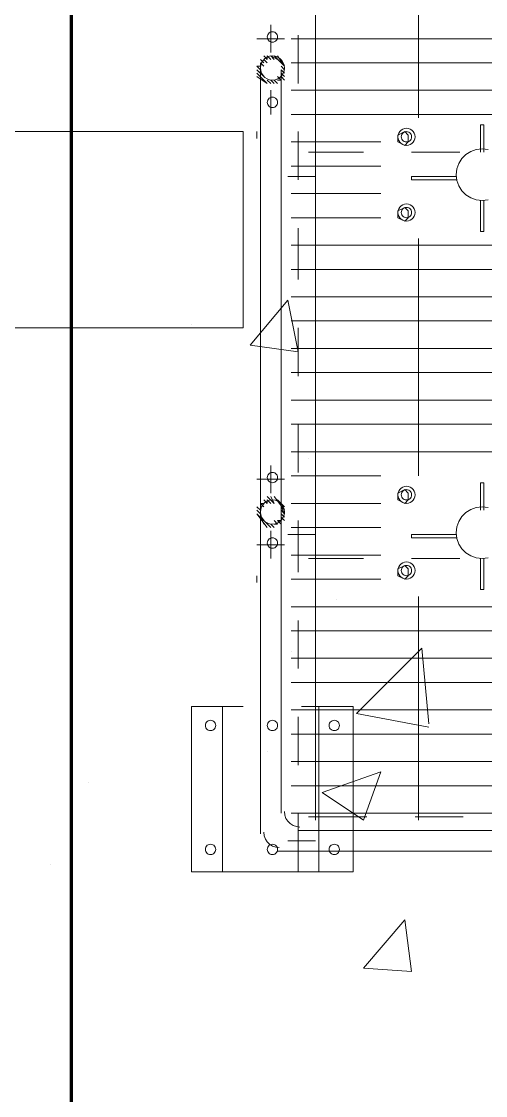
# Paper-space layout '01 Roof Support Layout' of a CAD drawing. Header units: millimetres. Extents: x 5 to 415, y 5 to 292.
# Drawn here: x 135.58 to 143.95, y 68.8 to 88.14 of the extents above; entities that cross this region are included whole.
import ezdxf

# ---------------------------------------------------------------- set-up
doc = ezdxf.new("R2010")
doc.units = ezdxf.units.MM
for name, color, linetype in [('EXISTING', 7, 'Continuous'), ('LOAD_BEARING_WALLS', 7, 'Continuous'), ('PROPOSED', 7, 'Continuous')]:
    doc.layers.add(name, color=color, linetype=linetype)

# ---------------------------------------------------------------- blocks, each defined once
blk = doc.blocks.new('SHEET_01')
at = {"layer": 'EXISTING', "color": 254, "linetype": 'Continuous', "lineweight": 13}
for p, q in [((140.072, 88.078), (140.072, 87.582)), ((139.824, 87.83), (140.32, 87.83)), ((140.072, 86.466), (140.072, 86.9)), ((139.7, 82.312), (140.382, 83.118)), ((140.568, 82.188), (140.382, 83.118)), ((138.646, 82.684), (138.646, 82.684)), ((139.7, 82.312), (140.568, 82.188)), ((140.072, 80.142), (140.072, 79.646)), ((140.754, 80.266), (140.754, 80.266)), ((139.824, 79.894), (140.32, 79.894)), ((140.196, 79.956), (140.196, 79.956)), ((140.072, 78.468), (140.072, 78.964)), ((139.824, 78.716), (140.32, 78.716)), ((141.25, 77.724), (141.25, 77.724)), ((141.622, 75.678), (142.8, 76.856)), ((142.924, 75.492), (142.8, 76.856)), ((140.444, 76.794), (140.444, 76.794)), ((141.622, 75.678), (142.924, 75.43)), ((140.01, 74.996), (140.01, 74.996)), ((140.568, 74.872), (140.568, 74.872)), ((141.002, 74.252), (142.056, 74.624)), ((141.746, 73.756), (142.056, 74.624)), ((136.786, 74.438), (136.786, 74.438)), ((141.002, 74.252), (141.746, 73.756)), ((136.104, 72.95), (136.104, 72.95)), ((141.746, 71.09), (142.49, 71.958)), ((142.614, 71.028), (142.49, 71.958)), ((141.746, 71.09), (142.614, 71.028))]:
    blk.add_line(p, q, dxfattribs=at)
at = {"layer": 'LOAD_BEARING_WALLS', "color": 7, "linetype": 'Continuous', "lineweight": 70}
blk.add_line((136.476, 245), (136.476, 61.542), dxfattribs=at)
at = {"layer": 'PROPOSED', "color": 250, "linetype": 'Continuous', "lineweight": 13}
for p, q in [((140.878, 73.756), (140.878, 111.762)), ((142.738, 86.404), (142.738, 111.762)), ((140.012, 87.882), (140.01, 87.861)), ((140.01, 87.861), (140.012, 87.84)), ((140.019, 87.902), (140.012, 87.882)), ((140.012, 87.84), (140.019, 87.82)), ((140.03, 87.919), (140.019, 87.902)), ((140.045, 87.934), (140.03, 87.919)), ((140.062, 87.945), (140.045, 87.934)), ((140.082, 87.952), (140.062, 87.945)), ((140.103, 87.954), (140.082, 87.952)), ((140.124, 87.952), (140.103, 87.954)), ((140.144, 87.945), (140.124, 87.952)), ((140.161, 87.934), (140.144, 87.945)), ((140.176, 87.919), (140.161, 87.934)), ((140.187, 87.902), (140.176, 87.919)), ((140.194, 87.882), (140.187, 87.902)), ((140.187, 87.82), (140.194, 87.84)), ((140.196, 87.861), (140.194, 87.882)), ((140.194, 87.84), (140.196, 87.861)), ((140.444, 87.83), (152.162, 87.83)), ((140.568, 87.892), (140.568, 87.024)), ((140.019, 87.82), (140.03, 87.803)), ((140.03, 87.803), (140.045, 87.788)), ((140.045, 87.788), (140.062, 87.777)), ((140.062, 87.777), (140.082, 87.77)), ((140.082, 87.77), (140.103, 87.768)), ((140.103, 87.768), (140.124, 87.77)), ((140.124, 87.77), (140.144, 87.777)), ((140.144, 87.777), (140.161, 87.788)), ((140.161, 87.788), (140.176, 87.803)), ((140.176, 87.803), (140.187, 87.82)), ((139.948, 87.396), (139.886, 87.458)), ((139.934, 87.439), (139.908, 87.398)), ((139.967, 87.472), (139.934, 87.439)), ((140.01, 87.458), (139.948, 87.52)), ((140.01, 87.396), (139.948, 87.458)), ((140.008, 87.498), (139.967, 87.472)), ((140.053, 87.514), (140.008, 87.498)), ((140.01, 87.458), (140.01, 87.52)), ((140.072, 87.458), (140.01, 87.52)), ((140.103, 87.52), (140.053, 87.514)), ((140.134, 87.458), (140.072, 87.52)), ((140.196, 87.458), (140.072, 87.52)), ((140.153, 87.514), (140.103, 87.52)), ((140.134, 87.52), (140.32, 87.334)), ((140.198, 87.498), (140.153, 87.514)), ((140.32, 87.334), (140.196, 87.52)), ((140.239, 87.472), (140.198, 87.498)), ((140.272, 87.439), (140.239, 87.472)), ((140.298, 87.398), (140.272, 87.439)), ((139.886, 87.272), (139.824, 87.334)), ((139.886, 87.334), (139.824, 87.334)), ((139.948, 87.148), (139.824, 87.272)), ((139.886, 87.21), (139.824, 87.272)), ((139.886, 87.334), (139.886, 87.396)), ((139.948, 87.334), (139.886, 87.396)), ((139.892, 87.353), (139.886, 87.303)), ((139.886, 87.303), (139.892, 87.253)), ((139.886, 79.274), (139.886, 87.272)), ((139.908, 87.398), (139.892, 87.353)), ((139.892, 87.253), (139.908, 87.208)), ((140.32, 87.272), (140.258, 87.334)), ((140.32, 87.21), (140.258, 87.272)), ((140.258, 79.274), (140.258, 87.272)), ((140.314, 87.353), (140.298, 87.398)), ((140.298, 87.208), (140.314, 87.253)), ((140.32, 87.303), (140.314, 87.353)), ((140.314, 87.253), (140.32, 87.303)), ((140.444, 87.396), (152.162, 87.396)), ((140.01, 87.024), (139.824, 87.21)), ((139.824, 87.148), (140.01, 87.024)), ((139.908, 87.208), (139.934, 87.167)), ((139.934, 87.167), (139.967, 87.134)), ((139.967, 87.134), (140.008, 87.108)), ((140.008, 87.108), (140.053, 87.092)), ((140.072, 87.024), (140.01, 87.086)), ((140.053, 87.092), (140.103, 87.086)), ((140.134, 87.024), (140.072, 87.086)), ((140.103, 87.086), (140.153, 87.092)), ((140.196, 87.024), (140.134, 87.086)), ((140.153, 87.092), (140.198, 87.108)), ((140.258, 87.086), (140.196, 87.148)), ((140.258, 87.086), (140.196, 87.086)), ((140.198, 87.108), (140.239, 87.134)), ((140.239, 87.134), (140.272, 87.167)), ((140.32, 87.148), (140.258, 87.21)), ((140.258, 87.086), (140.258, 87.148)), ((140.32, 87.086), (140.258, 87.148)), ((140.272, 87.167), (140.298, 87.208)), ((140.444, 86.9), (152.162, 86.9)), ((140.012, 86.704), (140.01, 86.683)), ((140.01, 86.683), (140.012, 86.662)), ((140.019, 86.724), (140.012, 86.704)), ((140.012, 86.662), (140.019, 86.642)), ((140.03, 86.741), (140.019, 86.724)), ((140.045, 86.756), (140.03, 86.741)), ((140.062, 86.767), (140.045, 86.756)), ((140.082, 86.774), (140.062, 86.767)), ((140.103, 86.776), (140.082, 86.774)), ((140.124, 86.774), (140.103, 86.776)), ((140.144, 86.767), (140.124, 86.774)), ((140.161, 86.756), (140.144, 86.767)), ((140.176, 86.741), (140.161, 86.756)), ((140.187, 86.724), (140.176, 86.741)), ((140.194, 86.704), (140.187, 86.724)), ((140.187, 86.642), (140.194, 86.662)), ((140.196, 86.683), (140.194, 86.704)), ((140.194, 86.662), (140.196, 86.683)), ((140.019, 86.642), (140.03, 86.625)), ((140.03, 86.625), (140.045, 86.61)), ((140.045, 86.61), (140.062, 86.599)), ((140.062, 86.599), (140.082, 86.592)), ((140.082, 86.592), (140.103, 86.59)), ((140.103, 86.59), (140.124, 86.592)), ((140.124, 86.592), (140.144, 86.599)), ((140.144, 86.599), (140.161, 86.61)), ((140.161, 86.61), (140.176, 86.625)), ((140.176, 86.625), (140.187, 86.642)), ((140.444, 86.466), (152.162, 86.466)), ((143.854, 85.784), (143.854, 86.28)), ((143.854, 86.28), (143.916, 86.28)), ((143.916, 85.784), (143.916, 86.28)), ((86.814, 86.156), (139.576, 86.156)), ((139.576, 86.156), (139.576, 82.622)), ((139.824, 86.032), (139.824, 86.156)), ((139.824, 86.156), (139.824, 86.156)), ((140.568, 86.156), (140.568, 85.288)), ((142.366, 86.094), (142.49, 86.156)), ((142.37, 86.099), (142.366, 86.063)), ((142.366, 85.97), (142.366, 86.094)), ((142.382, 86.131), (142.37, 86.099)), ((142.4, 86.16), (142.382, 86.131)), ((142.424, 86.184), (142.4, 86.16)), ((142.453, 86.202), (142.424, 86.184)), ((142.43, 86.084), (142.428, 86.063)), ((142.437, 86.104), (142.43, 86.084)), ((142.448, 86.121), (142.437, 86.104)), ((142.463, 86.136), (142.448, 86.121)), ((142.485, 86.214), (142.453, 86.202)), ((142.48, 86.147), (142.463, 86.136)), ((142.5, 86.154), (142.48, 86.147)), ((142.521, 86.218), (142.485, 86.214)), ((142.49, 86.156), (142.552, 86.094)), ((142.521, 86.156), (142.5, 86.154)), ((142.557, 86.214), (142.521, 86.218)), ((142.542, 86.154), (142.521, 86.156)), ((142.562, 86.147), (142.542, 86.154)), ((142.552, 86.094), (142.552, 85.97)), ((142.589, 86.202), (142.557, 86.214)), ((142.579, 86.136), (142.562, 86.147)), ((142.594, 86.121), (142.579, 86.136)), ((142.618, 86.184), (142.589, 86.202)), ((142.605, 86.104), (142.594, 86.121)), ((142.612, 86.084), (142.605, 86.104)), ((142.614, 86.063), (142.612, 86.084)), ((142.642, 86.16), (142.618, 86.184)), ((142.66, 86.131), (142.642, 86.16)), ((142.672, 86.099), (142.66, 86.131)), ((142.676, 86.063), (142.672, 86.099)), ((139.824, 86.032), (139.824, 86.032)), ((140.444, 85.97), (142.056, 85.97)), ((142.366, 86.063), (142.37, 86.027)), ((142.49, 85.908), (142.366, 85.97)), ((142.37, 86.027), (142.382, 85.995)), ((142.382, 85.995), (142.4, 85.966)), ((142.4, 85.966), (142.424, 85.942)), ((142.424, 85.942), (142.453, 85.924)), ((142.428, 86.063), (142.43, 86.042)), ((142.43, 86.042), (142.437, 86.022)), ((142.437, 86.022), (142.448, 86.005)), ((142.448, 86.005), (142.463, 85.99)), ((142.453, 85.924), (142.485, 85.912)), ((142.463, 85.99), (142.48, 85.979)), ((142.48, 85.979), (142.5, 85.972)), ((142.485, 85.912), (142.521, 85.908)), ((142.552, 85.97), (142.49, 85.908)), ((142.5, 85.972), (142.521, 85.97)), ((142.521, 85.97), (142.542, 85.972)), ((142.521, 85.908), (142.557, 85.912)), ((142.542, 85.972), (142.562, 85.979)), ((142.557, 85.912), (142.589, 85.924)), ((142.562, 85.979), (142.579, 85.99)), ((142.579, 85.99), (142.594, 86.005)), ((142.589, 85.924), (142.618, 85.942)), ((142.594, 86.005), (142.605, 86.022)), ((142.605, 86.022), (142.612, 86.042)), ((142.612, 86.042), (142.614, 86.063)), ((142.618, 85.942), (142.642, 85.966)), ((142.642, 85.966), (142.66, 85.995)), ((142.66, 85.995), (142.672, 86.027)), ((142.672, 86.027), (142.676, 86.063)), ((141.746, 85.784), (140.754, 85.784)), ((143.482, 85.784), (142.614, 85.784)), ((143.594, 85.744), (143.522, 85.672)), ((143.681, 85.799), (143.594, 85.744)), ((143.778, 85.834), (143.681, 85.799)), ((143.885, 85.846), (143.778, 85.834)), ((143.992, 85.834), (143.885, 85.846)), ((140.444, 85.536), (142.056, 85.536)), ((143.467, 85.585), (143.432, 85.488)), ((143.522, 85.672), (143.467, 85.585)), ((140.878, 85.35), (140.382, 85.35)), ((143.42, 85.35), (142.614, 85.35)), ((142.614, 85.35), (142.614, 85.288)), ((142.614, 85.288), (142.614, 85.35)), ((143.432, 85.488), (143.42, 85.381)), ((143.42, 85.381), (143.432, 85.274)), ((143.42, 85.288), (142.614, 85.288)), ((143.432, 85.274), (143.467, 85.177)), ((143.467, 85.177), (143.522, 85.09)), ((140.444, 85.04), (142.056, 85.04)), ((143.522, 85.09), (143.594, 85.018)), ((143.594, 85.018), (143.681, 84.963)), ((143.681, 84.963), (143.778, 84.928)), ((143.778, 84.928), (143.885, 84.916)), ((143.885, 84.916), (143.992, 84.928)), ((142.49, 84.792), (142.366, 84.73)), ((142.37, 84.735), (142.366, 84.699)), ((142.366, 84.73), (142.366, 84.606)), ((142.382, 84.767), (142.37, 84.735)), ((142.4, 84.796), (142.382, 84.767)), ((142.424, 84.82), (142.4, 84.796)), ((142.453, 84.838), (142.424, 84.82)), ((142.437, 84.74), (142.43, 84.72)), ((142.448, 84.757), (142.437, 84.74)), ((142.463, 84.772), (142.448, 84.757)), ((142.485, 84.85), (142.453, 84.838)), ((142.48, 84.783), (142.463, 84.772)), ((142.5, 84.79), (142.48, 84.783)), ((142.521, 84.854), (142.485, 84.85)), ((142.552, 84.73), (142.49, 84.792)), ((142.521, 84.792), (142.5, 84.79)), ((142.557, 84.85), (142.521, 84.854)), ((142.542, 84.79), (142.521, 84.792)), ((142.562, 84.783), (142.542, 84.79)), ((142.552, 84.606), (142.552, 84.73)), ((142.589, 84.838), (142.557, 84.85)), ((142.579, 84.772), (142.562, 84.783)), ((142.594, 84.757), (142.579, 84.772)), ((142.618, 84.82), (142.589, 84.838)), ((142.605, 84.74), (142.594, 84.757)), ((142.612, 84.72), (142.605, 84.74)), ((142.642, 84.796), (142.618, 84.82)), ((142.66, 84.767), (142.642, 84.796)), ((142.672, 84.735), (142.66, 84.767)), ((142.676, 84.699), (142.672, 84.735)), ((143.854, 84.916), (143.854, 84.358)), ((143.916, 84.916), (143.916, 84.358)), ((140.444, 84.606), (142.056, 84.606)), ((142.366, 84.699), (142.37, 84.663)), ((142.366, 84.606), (142.49, 84.544)), ((142.37, 84.663), (142.382, 84.631)), ((142.382, 84.631), (142.4, 84.602)), ((142.4, 84.602), (142.424, 84.578)), ((142.424, 84.578), (142.453, 84.56)), ((142.43, 84.72), (142.428, 84.699)), ((142.428, 84.699), (142.43, 84.678)), ((142.43, 84.678), (142.437, 84.658)), ((142.437, 84.658), (142.448, 84.641)), ((142.448, 84.641), (142.463, 84.626)), ((142.453, 84.56), (142.485, 84.548)), ((142.463, 84.626), (142.48, 84.615)), ((142.48, 84.615), (142.5, 84.608)), ((142.485, 84.548), (142.521, 84.544)), ((142.49, 84.544), (142.552, 84.606)), ((142.5, 84.608), (142.521, 84.606)), ((142.521, 84.606), (142.542, 84.608)), ((142.521, 84.544), (142.557, 84.548)), ((142.542, 84.608), (142.562, 84.615)), ((142.557, 84.548), (142.589, 84.56)), ((142.562, 84.615), (142.579, 84.626)), ((142.579, 84.626), (142.594, 84.641)), ((142.589, 84.56), (142.618, 84.578)), ((142.594, 84.641), (142.605, 84.658)), ((142.605, 84.658), (142.612, 84.678)), ((142.614, 84.699), (142.612, 84.72)), ((142.612, 84.678), (142.614, 84.699)), ((142.618, 84.578), (142.642, 84.602)), ((142.642, 84.602), (142.66, 84.631)), ((142.66, 84.631), (142.672, 84.663)), ((142.672, 84.663), (142.676, 84.699)), ((140.568, 84.42), (140.568, 83.49)), ((143.854, 84.358), (143.916, 84.358)), ((142.738, 79.956), (142.738, 84.234)), ((140.444, 84.11), (152.162, 84.11)), ((140.444, 83.676), (152.162, 83.676)), ((140.444, 83.18), (152.162, 83.18)), ((139.576, 82.622), (90.348, 82.622)), ((140.444, 82.746), (152.162, 82.746)), ((140.568, 82.622), (140.568, 81.754)), ((140.444, 82.25), (152.162, 82.25)), ((140.444, 81.816), (152.162, 81.816)), ((140.444, 81.32), (152.162, 81.32)), ((140.444, 80.886), (152.162, 80.886)), ((140.568, 80.886), (140.568, 80.018)), ((140.444, 80.39), (152.162, 80.39)), ((140.012, 79.946), (140.01, 79.925)), ((140.01, 79.925), (140.012, 79.904)), ((140.019, 79.966), (140.012, 79.946)), ((140.012, 79.904), (140.019, 79.884)), ((140.03, 79.983), (140.019, 79.966)), ((140.045, 79.998), (140.03, 79.983)), ((140.062, 80.009), (140.045, 79.998)), ((140.082, 80.016), (140.062, 80.009)), ((140.103, 80.018), (140.082, 80.016)), ((140.124, 80.016), (140.103, 80.018)), ((140.144, 80.009), (140.124, 80.016)), ((140.161, 79.998), (140.144, 80.009)), ((140.176, 79.983), (140.161, 79.998)), ((140.187, 79.966), (140.176, 79.983)), ((140.194, 79.946), (140.187, 79.966)), ((140.187, 79.884), (140.194, 79.904)), ((140.196, 79.925), (140.194, 79.946)), ((140.194, 79.904), (140.196, 79.925)), ((140.444, 79.956), (142.056, 79.956)), ((140.019, 79.884), (140.03, 79.867)), ((140.03, 79.867), (140.045, 79.852)), ((140.045, 79.852), (140.062, 79.841)), ((140.062, 79.841), (140.082, 79.834)), ((140.082, 79.834), (140.103, 79.832)), ((140.103, 79.832), (140.124, 79.834)), ((140.124, 79.834), (140.144, 79.841)), ((140.144, 79.841), (140.161, 79.852)), ((140.161, 79.852), (140.176, 79.867)), ((140.176, 79.867), (140.187, 79.884)), ((142.366, 79.646), (142.49, 79.708)), ((142.4, 79.712), (142.382, 79.683)), ((142.424, 79.736), (142.4, 79.712)), ((142.453, 79.754), (142.424, 79.736)), ((142.485, 79.766), (142.453, 79.754)), ((142.48, 79.699), (142.463, 79.688)), ((142.5, 79.706), (142.48, 79.699)), ((142.521, 79.77), (142.485, 79.766)), ((142.49, 79.708), (142.552, 79.646)), ((142.521, 79.708), (142.5, 79.706)), ((142.557, 79.766), (142.521, 79.77)), ((142.542, 79.706), (142.521, 79.708)), ((142.562, 79.699), (142.542, 79.706)), ((142.589, 79.754), (142.557, 79.766)), ((142.579, 79.688), (142.562, 79.699)), ((142.618, 79.736), (142.589, 79.754)), ((142.642, 79.712), (142.618, 79.736)), ((142.66, 79.683), (142.642, 79.712)), ((143.854, 79.336), (143.854, 79.832)), ((143.854, 79.832), (143.916, 79.832)), ((143.916, 79.336), (143.916, 79.832)), ((140.01, 79.46), (139.948, 79.522)), ((140.053, 79.516), (140.008, 79.5)), ((140.134, 79.46), (140.01, 79.584)), ((140.01, 79.46), (140.01, 79.522)), ((140.072, 79.46), (140.01, 79.522)), ((140.103, 79.522), (140.053, 79.516)), ((140.134, 79.46), (140.072, 79.584)), ((140.153, 79.516), (140.103, 79.522)), ((140.32, 79.336), (140.134, 79.584)), ((140.198, 79.5), (140.153, 79.516)), ((140.32, 79.398), (140.196, 79.522)), ((142.37, 79.651), (142.366, 79.615)), ((142.366, 79.522), (142.366, 79.646)), ((142.366, 79.615), (142.37, 79.579)), ((142.49, 79.46), (142.366, 79.522)), ((142.382, 79.683), (142.37, 79.651)), ((142.37, 79.579), (142.382, 79.547)), ((142.382, 79.547), (142.4, 79.518)), ((142.4, 79.518), (142.424, 79.494)), ((142.43, 79.636), (142.428, 79.615)), ((142.428, 79.615), (142.43, 79.594)), ((142.437, 79.656), (142.43, 79.636)), ((142.43, 79.594), (142.437, 79.574)), ((142.448, 79.673), (142.437, 79.656)), ((142.437, 79.574), (142.448, 79.557)), ((142.463, 79.688), (142.448, 79.673)), ((142.448, 79.557), (142.463, 79.542)), ((142.463, 79.542), (142.48, 79.531)), ((142.48, 79.531), (142.5, 79.524)), ((142.552, 79.522), (142.49, 79.46)), ((142.5, 79.524), (142.521, 79.522)), ((142.521, 79.522), (142.542, 79.524)), ((142.542, 79.524), (142.562, 79.531)), ((142.552, 79.646), (142.552, 79.522)), ((142.562, 79.531), (142.579, 79.542)), ((142.594, 79.673), (142.579, 79.688)), ((142.579, 79.542), (142.594, 79.557)), ((142.605, 79.656), (142.594, 79.673)), ((142.594, 79.557), (142.605, 79.574)), ((142.612, 79.636), (142.605, 79.656)), ((142.605, 79.574), (142.612, 79.594)), ((142.614, 79.615), (142.612, 79.636)), ((142.612, 79.594), (142.614, 79.615)), ((142.618, 79.494), (142.642, 79.518)), ((142.642, 79.518), (142.66, 79.547)), ((142.672, 79.651), (142.66, 79.683)), ((142.66, 79.547), (142.672, 79.579)), ((142.676, 79.615), (142.672, 79.651)), ((142.672, 79.579), (142.676, 79.615)), ((139.886, 79.336), (139.824, 79.398)), ((139.886, 79.274), (139.824, 79.336)), ((139.948, 79.398), (139.886, 79.46)), ((139.948, 79.46), (139.886, 79.46)), ((139.886, 79.398), (139.886, 79.398)), ((139.892, 79.355), (139.886, 79.305)), ((139.908, 79.4), (139.892, 79.355)), ((139.934, 79.441), (139.908, 79.4)), ((139.967, 79.474), (139.934, 79.441)), ((140.008, 79.5), (139.967, 79.474)), ((140.239, 79.474), (140.198, 79.5)), ((140.272, 79.441), (140.239, 79.474)), ((140.32, 79.274), (140.258, 79.398)), ((140.32, 79.274), (140.258, 79.336)), ((140.298, 79.4), (140.272, 79.441)), ((140.314, 79.355), (140.298, 79.4)), ((140.32, 79.305), (140.314, 79.355)), ((140.444, 79.46), (142.056, 79.46)), ((142.424, 79.494), (142.453, 79.476)), ((142.453, 79.476), (142.485, 79.464)), ((142.485, 79.464), (142.521, 79.46)), ((142.521, 79.46), (142.557, 79.464)), ((142.557, 79.464), (142.589, 79.476)), ((142.589, 79.476), (142.618, 79.494)), ((143.681, 79.351), (143.594, 79.296)), ((143.778, 79.386), (143.681, 79.351)), ((143.885, 79.398), (143.778, 79.386)), ((143.992, 79.386), (143.885, 79.398)), ((140.01, 79.026), (139.824, 79.274)), ((139.824, 79.274), (140.072, 79.026)), ((139.886, 79.305), (139.892, 79.255)), ((139.886, 73.508), (139.886, 79.274)), ((139.948, 79.088), (139.886, 79.212)), ((139.892, 79.255), (139.908, 79.21)), ((139.908, 79.21), (139.934, 79.169)), ((139.934, 79.169), (139.967, 79.136)), ((139.967, 79.136), (140.008, 79.11)), ((140.196, 79.088), (140.134, 79.15)), ((140.258, 79.088), (140.196, 79.15)), ((140.258, 79.15), (140.196, 79.15)), ((140.198, 79.11), (140.239, 79.136)), ((140.239, 79.136), (140.272, 79.169)), ((140.32, 79.212), (140.258, 79.274)), ((140.258, 73.88), (140.258, 79.274)), ((140.32, 79.15), (140.258, 79.212)), ((140.272, 79.169), (140.298, 79.21)), ((140.298, 79.21), (140.314, 79.255)), ((140.314, 79.255), (140.32, 79.305)), ((140.568, 79.15), (140.568, 78.22)), ((143.467, 79.137), (143.432, 79.04)), ((143.522, 79.224), (143.467, 79.137)), ((143.594, 79.296), (143.522, 79.224)), ((140.008, 79.11), (140.053, 79.094)), ((140.053, 79.094), (140.103, 79.088)), ((140.134, 79.026), (140.072, 79.088)), ((140.103, 79.088), (140.153, 79.094)), ((140.196, 79.088), (140.134, 79.088)), ((140.153, 79.094), (140.198, 79.11)), ((140.444, 79.026), (142.056, 79.026)), ((143.432, 79.04), (143.42, 78.933)), ((143.42, 78.933), (143.432, 78.826)), ((140.012, 78.768), (140.01, 78.747)), ((140.01, 78.747), (140.012, 78.726)), ((140.019, 78.788), (140.012, 78.768)), ((140.03, 78.805), (140.019, 78.788)), ((140.045, 78.82), (140.03, 78.805)), ((140.062, 78.831), (140.045, 78.82)), ((140.082, 78.838), (140.062, 78.831)), ((140.103, 78.84), (140.082, 78.838)), ((140.124, 78.838), (140.103, 78.84)), ((140.144, 78.831), (140.124, 78.838)), ((140.161, 78.82), (140.144, 78.831)), ((140.176, 78.805), (140.161, 78.82)), ((140.187, 78.788), (140.176, 78.805)), ((140.194, 78.768), (140.187, 78.788)), ((140.196, 78.747), (140.194, 78.768)), ((140.194, 78.726), (140.196, 78.747)), ((140.878, 78.902), (140.382, 78.902)), ((143.42, 78.902), (142.614, 78.902)), ((142.614, 78.902), (142.614, 78.84)), ((142.614, 78.84), (142.614, 78.902)), ((143.42, 78.84), (142.614, 78.84)), ((143.432, 78.826), (143.467, 78.729)), ((140.012, 78.726), (140.019, 78.706)), ((140.019, 78.706), (140.03, 78.689)), ((140.03, 78.689), (140.045, 78.674)), ((140.045, 78.674), (140.062, 78.663)), ((140.062, 78.663), (140.082, 78.656)), ((140.082, 78.656), (140.103, 78.654)), ((140.103, 78.654), (140.124, 78.656)), ((140.124, 78.656), (140.144, 78.663)), ((140.144, 78.663), (140.161, 78.674)), ((140.161, 78.674), (140.176, 78.689)), ((140.176, 78.689), (140.187, 78.706)), ((140.187, 78.706), (140.194, 78.726)), ((143.467, 78.729), (143.522, 78.642)), ((143.522, 78.642), (143.594, 78.57)), ((143.594, 78.57), (143.681, 78.515)), ((140.444, 78.53), (142.056, 78.53)), ((141.746, 78.468), (140.754, 78.468)), ((142.49, 78.344), (142.366, 78.282)), ((142.4, 78.348), (142.382, 78.319)), ((142.424, 78.372), (142.4, 78.348)), ((142.453, 78.39), (142.424, 78.372)), ((142.485, 78.402), (142.453, 78.39)), ((142.521, 78.406), (142.485, 78.402)), ((142.552, 78.282), (142.49, 78.344)), ((142.521, 78.344), (142.5, 78.342)), ((142.557, 78.402), (142.521, 78.406)), ((142.542, 78.342), (142.521, 78.344)), ((142.589, 78.39), (142.557, 78.402)), ((142.618, 78.372), (142.589, 78.39)), ((143.482, 78.468), (142.614, 78.468)), ((142.642, 78.348), (142.618, 78.372)), ((142.66, 78.319), (142.642, 78.348)), ((143.681, 78.515), (143.778, 78.48)), ((143.778, 78.48), (143.885, 78.468)), ((143.854, 78.468), (143.854, 77.91)), ((143.885, 78.468), (143.992, 78.48)), ((143.916, 78.468), (143.916, 77.91)), ((139.824, 78.158), (139.824, 78.034)), ((139.824, 78.158), (139.824, 78.158)), ((142.37, 78.287), (142.366, 78.251)), ((142.366, 78.282), (142.366, 78.158)), ((142.366, 78.251), (142.37, 78.215)), ((142.366, 78.158), (142.49, 78.096)), ((142.382, 78.319), (142.37, 78.287)), ((142.37, 78.215), (142.382, 78.183)), ((142.382, 78.183), (142.4, 78.154)), ((142.4, 78.154), (142.424, 78.13)), ((142.43, 78.272), (142.428, 78.251)), ((142.428, 78.251), (142.43, 78.23)), ((142.437, 78.292), (142.43, 78.272)), ((142.43, 78.23), (142.437, 78.21)), ((142.448, 78.309), (142.437, 78.292)), ((142.437, 78.21), (142.448, 78.193)), ((142.463, 78.324), (142.448, 78.309)), ((142.448, 78.193), (142.463, 78.178)), ((142.48, 78.335), (142.463, 78.324)), ((142.463, 78.178), (142.48, 78.167)), ((142.5, 78.342), (142.48, 78.335)), ((142.48, 78.167), (142.5, 78.16)), ((142.49, 78.096), (142.552, 78.158)), ((142.5, 78.16), (142.521, 78.158)), ((142.521, 78.158), (142.542, 78.16)), ((142.562, 78.335), (142.542, 78.342)), ((142.542, 78.16), (142.562, 78.167)), ((142.552, 78.158), (142.552, 78.282)), ((142.579, 78.324), (142.562, 78.335)), ((142.562, 78.167), (142.579, 78.178)), ((142.594, 78.309), (142.579, 78.324)), ((142.579, 78.178), (142.594, 78.193)), ((142.605, 78.292), (142.594, 78.309)), ((142.594, 78.193), (142.605, 78.21)), ((142.612, 78.272), (142.605, 78.292)), ((142.605, 78.21), (142.612, 78.23)), ((142.614, 78.251), (142.612, 78.272)), ((142.612, 78.23), (142.614, 78.251)), ((142.618, 78.13), (142.642, 78.154)), ((142.642, 78.154), (142.66, 78.183)), ((142.672, 78.287), (142.66, 78.319)), ((142.66, 78.183), (142.672, 78.215)), ((142.676, 78.251), (142.672, 78.287)), ((142.672, 78.215), (142.676, 78.251)), ((139.824, 78.034), (139.824, 78.034)), ((140.444, 78.096), (142.056, 78.096)), ((142.424, 78.13), (142.453, 78.112)), ((142.453, 78.112), (142.485, 78.1)), ((142.485, 78.1), (142.521, 78.096)), ((142.521, 78.096), (142.557, 78.1)), ((142.557, 78.1), (142.589, 78.112)), ((142.589, 78.112), (142.618, 78.13)), ((142.738, 73.756), (142.738, 77.786)), ((143.854, 77.91), (143.916, 77.91)), ((140.444, 77.6), (152.162, 77.6)), ((140.568, 77.352), (140.568, 76.484)), ((140.444, 77.166), (152.162, 77.166)), ((140.444, 76.67), (152.162, 76.67)), ((140.444, 76.236), (152.162, 76.236)), ((139.576, 75.802), (138.646, 75.802)), ((138.646, 75.802), (138.646, 72.826)), ((139.576, 75.802), (139.204, 75.802)), ((139.204, 75.802), (139.204, 72.826)), ((140.444, 75.74), (152.162, 75.74)), ((140.94, 75.802), (140.63, 75.802)), ((141.56, 75.802), (140.63, 75.802)), ((140.94, 72.826), (140.94, 75.802)), ((141.56, 72.826), (141.56, 75.802)), ((138.896, 75.482), (138.894, 75.461)), ((138.894, 75.461), (138.896, 75.44)), ((138.903, 75.502), (138.896, 75.482)), ((138.914, 75.519), (138.903, 75.502)), ((138.929, 75.534), (138.914, 75.519)), ((138.946, 75.545), (138.929, 75.534)), ((138.966, 75.552), (138.946, 75.545)), ((138.987, 75.554), (138.966, 75.552)), ((139.008, 75.552), (138.987, 75.554)), ((139.028, 75.545), (139.008, 75.552)), ((139.045, 75.534), (139.028, 75.545)), ((139.06, 75.519), (139.045, 75.534)), ((139.071, 75.502), (139.06, 75.519)), ((139.078, 75.482), (139.071, 75.502)), ((139.08, 75.461), (139.078, 75.482)), ((139.078, 75.44), (139.08, 75.461)), ((140.012, 75.482), (140.01, 75.461)), ((140.01, 75.461), (140.012, 75.44)), ((140.019, 75.502), (140.012, 75.482)), ((140.03, 75.519), (140.019, 75.502)), ((140.045, 75.534), (140.03, 75.519)), ((140.062, 75.545), (140.045, 75.534)), ((140.082, 75.552), (140.062, 75.545)), ((140.103, 75.554), (140.082, 75.552)), ((140.124, 75.552), (140.103, 75.554)), ((140.144, 75.545), (140.124, 75.552)), ((140.161, 75.534), (140.144, 75.545)), ((140.176, 75.519), (140.161, 75.534)), ((140.187, 75.502), (140.176, 75.519)), ((140.194, 75.482), (140.187, 75.502)), ((140.196, 75.461), (140.194, 75.482)), ((140.194, 75.44), (140.196, 75.461)), ((140.568, 75.616), (140.568, 74.748)), ((141.128, 75.482), (141.126, 75.461)), ((141.126, 75.461), (141.128, 75.44)), ((141.135, 75.502), (141.128, 75.482)), ((141.146, 75.519), (141.135, 75.502)), ((141.161, 75.534), (141.146, 75.519)), ((141.178, 75.545), (141.161, 75.534)), ((141.198, 75.552), (141.178, 75.545)), ((141.219, 75.554), (141.198, 75.552)), ((141.24, 75.552), (141.219, 75.554)), ((141.26, 75.545), (141.24, 75.552)), ((141.277, 75.534), (141.26, 75.545)), ((141.292, 75.519), (141.277, 75.534)), ((141.303, 75.502), (141.292, 75.519)), ((141.31, 75.482), (141.303, 75.502)), ((141.312, 75.461), (141.31, 75.482)), ((141.31, 75.44), (141.312, 75.461)), ((138.896, 75.44), (138.903, 75.42)), ((138.903, 75.42), (138.914, 75.403)), ((138.914, 75.403), (138.929, 75.388)), ((138.929, 75.388), (138.946, 75.377)), ((138.946, 75.377), (138.966, 75.37)), ((138.966, 75.37), (138.987, 75.368)), ((138.987, 75.368), (139.008, 75.37)), ((139.008, 75.37), (139.028, 75.377)), ((139.028, 75.377), (139.045, 75.388)), ((139.045, 75.388), (139.06, 75.403)), ((139.06, 75.403), (139.071, 75.42)), ((139.071, 75.42), (139.078, 75.44)), ((140.012, 75.44), (140.019, 75.42)), ((140.019, 75.42), (140.03, 75.403)), ((140.03, 75.403), (140.045, 75.388)), ((140.045, 75.388), (140.062, 75.377)), ((140.062, 75.377), (140.082, 75.37)), ((140.082, 75.37), (140.103, 75.368)), ((140.103, 75.368), (140.124, 75.37)), ((140.124, 75.37), (140.144, 75.377)), ((140.144, 75.377), (140.161, 75.388)), ((140.161, 75.388), (140.176, 75.403)), ((140.176, 75.403), (140.187, 75.42)), ((140.187, 75.42), (140.194, 75.44)), ((140.444, 75.306), (152.162, 75.306)), ((141.128, 75.44), (141.135, 75.42)), ((141.135, 75.42), (141.146, 75.403)), ((141.146, 75.403), (141.161, 75.388)), ((141.161, 75.388), (141.178, 75.377)), ((141.178, 75.377), (141.198, 75.37)), ((141.198, 75.37), (141.219, 75.368)), ((141.219, 75.368), (141.24, 75.37)), ((141.24, 75.37), (141.26, 75.377)), ((141.26, 75.377), (141.277, 75.388)), ((141.277, 75.388), (141.292, 75.403)), ((141.292, 75.403), (141.303, 75.42)), ((141.303, 75.42), (141.31, 75.44)), ((140.444, 74.81), (152.162, 74.81)), ((140.444, 74.376), (152.162, 74.376)), ((140.32, 73.911), (140.327, 73.847)), ((140.327, 73.847), (140.348, 73.788)), ((140.348, 73.788), (140.381, 73.737)), ((140.381, 73.737), (140.425, 73.693)), ((140.444, 73.88), (152.162, 73.88)), ((140.568, 73.88), (140.568, 72.826)), ((141.808, 73.818), (140.754, 73.818)), ((143.544, 73.818), (142.676, 73.818)), ((139.948, 73.539), (139.955, 73.475)), ((140.425, 73.693), (140.476, 73.66)), ((140.476, 73.66), (140.535, 73.639)), ((140.535, 73.639), (140.599, 73.632)), ((157.99, 73.57), (140.568, 73.57)), ((138.966, 73.32), (138.946, 73.313)), ((138.987, 73.322), (138.966, 73.32)), ((139.008, 73.32), (138.987, 73.322)), ((139.028, 73.313), (139.008, 73.32)), ((139.955, 73.475), (139.976, 73.416)), ((139.976, 73.416), (140.009, 73.365)), ((140.009, 73.365), (140.053, 73.321)), ((140.053, 73.321), (140.104, 73.288)), ((140.082, 73.32), (140.062, 73.313)), ((140.103, 73.322), (140.082, 73.32)), ((140.124, 73.32), (140.103, 73.322)), ((140.144, 73.313), (140.124, 73.32)), ((140.878, 73.384), (140.382, 73.384)), ((141.198, 73.32), (141.178, 73.313)), ((141.219, 73.322), (141.198, 73.32)), ((141.24, 73.32), (141.219, 73.322)), ((141.26, 73.313), (141.24, 73.32)), ((138.896, 73.25), (138.894, 73.229)), ((138.894, 73.229), (138.896, 73.208)), ((138.903, 73.27), (138.896, 73.25)), ((138.896, 73.208), (138.903, 73.188)), ((138.914, 73.287), (138.903, 73.27)), ((138.903, 73.188), (138.914, 73.171)), ((138.929, 73.302), (138.914, 73.287)), ((138.914, 73.171), (138.929, 73.156)), ((138.946, 73.313), (138.929, 73.302)), ((138.929, 73.156), (138.946, 73.145)), ((138.946, 73.145), (138.966, 73.138)), ((138.966, 73.138), (138.987, 73.136)), ((138.987, 73.136), (139.008, 73.138)), ((139.008, 73.138), (139.028, 73.145)), ((139.045, 73.302), (139.028, 73.313)), ((139.028, 73.145), (139.045, 73.156)), ((139.06, 73.287), (139.045, 73.302)), ((139.045, 73.156), (139.06, 73.171)), ((139.071, 73.27), (139.06, 73.287)), ((139.06, 73.171), (139.071, 73.188)), ((139.078, 73.25), (139.071, 73.27)), ((139.071, 73.188), (139.078, 73.208)), ((139.08, 73.229), (139.078, 73.25)), ((139.078, 73.208), (139.08, 73.229)), ((140.012, 73.25), (140.01, 73.229)), ((140.01, 73.229), (140.012, 73.208)), ((140.019, 73.27), (140.012, 73.25)), ((140.012, 73.208), (140.019, 73.188)), ((140.03, 73.287), (140.019, 73.27)), ((140.019, 73.188), (140.03, 73.171)), ((140.045, 73.302), (140.03, 73.287)), ((140.03, 73.171), (140.045, 73.156)), ((140.062, 73.313), (140.045, 73.302)), ((140.045, 73.156), (140.062, 73.145)), ((140.062, 73.145), (140.082, 73.138)), ((140.082, 73.138), (140.103, 73.136)), ((140.103, 73.136), (140.124, 73.138)), ((140.104, 73.288), (140.163, 73.267)), ((140.124, 73.138), (140.144, 73.145)), ((140.161, 73.302), (140.144, 73.313)), ((140.144, 73.145), (140.161, 73.156)), ((140.176, 73.287), (140.161, 73.302)), ((140.161, 73.156), (140.176, 73.171)), ((140.163, 73.267), (140.227, 73.26)), ((140.187, 73.27), (140.176, 73.287)), ((140.176, 73.171), (140.187, 73.188)), ((140.194, 73.25), (140.187, 73.27)), ((140.187, 73.188), (140.194, 73.208)), ((140.196, 73.229), (140.194, 73.25)), ((140.194, 73.208), (140.196, 73.229)), ((157.99, 73.198), (140.196, 73.198)), ((141.128, 73.25), (141.126, 73.229)), ((141.126, 73.229), (141.128, 73.208)), ((141.135, 73.27), (141.128, 73.25)), ((141.128, 73.208), (141.135, 73.188)), ((141.146, 73.287), (141.135, 73.27)), ((141.135, 73.188), (141.146, 73.171)), ((141.161, 73.302), (141.146, 73.287)), ((141.146, 73.171), (141.161, 73.156)), ((141.178, 73.313), (141.161, 73.302)), ((141.161, 73.156), (141.178, 73.145)), ((141.178, 73.145), (141.198, 73.138)), ((141.198, 73.138), (141.219, 73.136)), ((141.219, 73.136), (141.24, 73.138)), ((141.24, 73.138), (141.26, 73.145)), ((141.277, 73.302), (141.26, 73.313)), ((141.26, 73.145), (141.277, 73.156)), ((141.292, 73.287), (141.277, 73.302)), ((141.277, 73.156), (141.292, 73.171)), ((141.303, 73.27), (141.292, 73.287)), ((141.292, 73.171), (141.303, 73.188)), ((141.31, 73.25), (141.303, 73.27)), ((141.303, 73.188), (141.31, 73.208)), ((141.312, 73.229), (141.31, 73.25)), ((141.31, 73.208), (141.312, 73.229)), ((138.646, 72.826), (141.56, 72.826)), ((139.204, 72.826), (140.94, 72.826))]:
    blk.add_line(p, q, dxfattribs=at)

psp = doc.layouts.new('01 Roof Support Layout')

# ---------------------------------------------------------------- block references
psp.add_blockref('SHEET_01', (0, 0))

doc.saveas('drawing.dxf')
